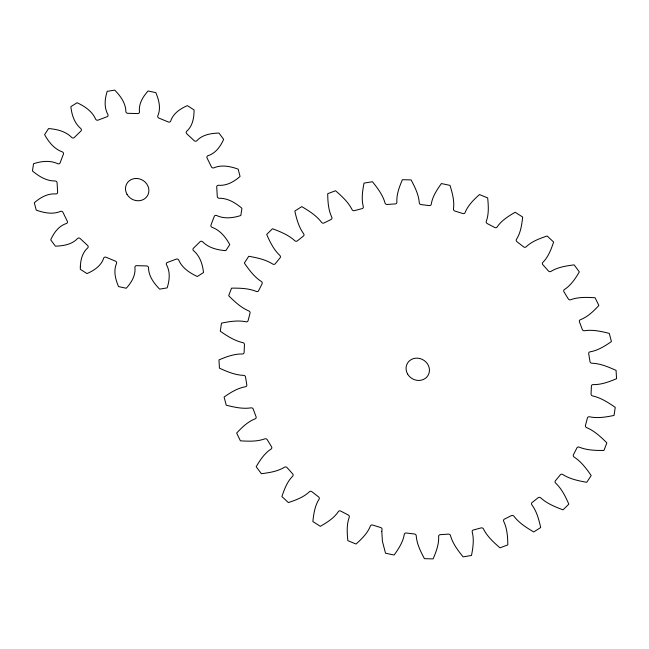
<?xml version="1.0" encoding="UTF-8"?>
<svg xmlns="http://www.w3.org/2000/svg" width="649" height="649" viewBox="0 0 649 649"><rect width="100%" height="100%" fill="white"/><g stroke="black" fill="none" stroke-linecap="round" stroke-linejoin="round"><path stroke-width="0.97" d="M80.33 266.788L80.298 269.303L87.007 273.594C94.097 270.463 101.301 265.814 103.743 257.994A1.882 1.704 30 0 1 106.168 257.304L115.279 261.06A1.882 1.704 30 0 1 116.601 263.291C113.202 270.909 115.473 279.313 118.54 286.598L126.247 288.245C131.479 282.534 135.892 275.281 134.895 267.21A1.882 1.704 30 0 1 136.785 265.66L146.431 265.92A1.882 1.704 30 0 1 148.499 267.566C148.556 276.141 153.935 283.248 159.622 289.13L167.158 287.88C169.592 280.336 170.468 271.793 166.404 264.614A1.882 1.704 30 0 1 167.458 262.439L176.163 259.154A1.882 1.704 30 0 1 178.678 259.973C182.109 268.005 189.695 272.913 197.288 276.506L203.51 272.556C202.626 264.411 199.997 256.006 193.459 250.595A1.882 1.704 30 0 1 193.532 248.129L199.973 241.809A1.882 1.704 30 0 1 202.545 241.671C208.621 247.934 217.399 250.019 225.795 250.66L229.762 244.6C225.714 237.242 220.149 230.184 211.947 227.296A1.882 1.704 30 0 1 211.022 224.919L214.219 216.515A1.882 1.704 30 0 1 216.458 215.436C224.165 219.135 232.959 218.048 240.82 215.517L241.915 208.28C235.465 202.869 227.799 198.05 219.054 198.261A1.882 1.704 30 0 1 217.269 196.323L216.734 187.123A1.882 1.704 30 0 1 218.299 185.273C226.574 186.003 234.086 181.736 240.065 176.431L238.126 169.113C230.346 166.379 221.601 164.457 213.691 167.904A1.882 1.704 30 0 1 211.323 166.712L207.136 158.113A1.882 1.704 30 0 1 207.794 155.776C215.582 153.399 220.506 146.463 223.645 139.357L218.973 133.069C211.006 133.296 202.35 134.659 196.688 140.857A1.882 1.704 30 0 1 194.092 140.59L186.896 133.897A1.882 1.704 30 0 1 186.539 131.423C192.704 126.084 194.1 117.656 194.067 109.932L187.366 105.633C180.268 108.764 173.064 113.413 170.622 121.233A1.882 1.704 30 0 1 168.196 121.923L159.086 118.167A1.882 1.704 30 0 1 157.772 115.936C161.163 108.318 158.891 99.922 155.825 92.637L148.118 90.982C142.885 96.693 138.472 103.954 139.47 112.017A1.882 1.704 30 0 1 137.58 113.567L127.942 113.315A1.882 1.704 30 0 1 125.865 111.66C125.809 103.094 120.43 95.987 114.743 90.106L107.207 91.347C104.773 98.891 103.897 107.442 107.961 114.622A1.882 1.704 30 0 1 106.907 116.788L98.202 120.073A1.882 1.704 30 0 1 95.687 119.254C92.255 111.222 84.67 106.314 77.085 102.72L70.855 106.671C71.747 114.824 74.367 123.221 80.906 128.632A1.882 1.704 30 0 1 80.833 131.098L74.392 137.426A1.882 1.704 30 0 1 71.82 137.564C65.744 131.301 56.966 129.216 48.57 128.567L44.603 134.627C48.651 141.985 54.216 149.051 62.418 151.931A1.882 1.704 30 0 1 63.351 154.316L60.154 162.721A1.882 1.704 30 0 1 57.907 163.791C50.2 160.092 41.406 161.187 33.545 163.71L32.45 170.947C38.899 176.366 46.566 181.176 55.311 180.974A1.882 1.704 30 0 1 57.096 182.904L57.631 192.104A1.882 1.704 30 0 1 56.065 193.954C47.791 193.224 40.279 197.499 34.3 202.796L36.239 210.114C44.018 212.848 52.764 214.77 60.673 211.323A1.882 1.704 30 0 1 63.042 212.515L67.228 221.114A1.882 1.704 30 0 1 66.571 223.451C58.783 225.828 53.859 232.764 50.719 239.87L55.392 246.158C63.359 245.93 72.015 244.568 77.677 238.37A1.882 1.704 30 0 1 80.273 238.645L87.469 245.33A1.882 1.704 30 0 1 87.826 247.804C82.342 252.558 80.598 259.835 80.33 266.788M381.79 531.304L382.415 541.29L385.514 553.199L394.121 555.041C398.559 548.835 403.021 542.126 404.262 534.452A1.882 1.704 30 0 1 406.233 533.007L414.419 533.989A1.882 1.704 30 0 1 416.244 535.887C416.828 544.04 420.657 551.553 424.422 558.667L433.102 558.894C436.136 551.837 439.04 544.292 438.651 536.48A1.882 1.704 30 0 1 440.257 534.671L448.362 534.119A1.882 1.704 30 0 1 450.511 535.676C452.742 543.684 457.975 550.457 463.078 556.858L471.499 555.471C472.983 547.829 474.216 539.749 472.245 532.083A1.882 1.704 30 0 1 473.421 529.973L481.128 527.913A1.882 1.704 30 0 1 483.521 529.073C487.294 536.593 493.719 542.394 499.99 547.845L507.826 544.884C507.688 536.966 507.218 528.692 503.746 521.431A1.882 1.704 30 0 1 504.451 519.111L511.453 515.614A1.882 1.704 30 0 1 514 516.32C519.143 523.078 526.542 527.678 533.738 531.969L540.69 527.556C538.93 519.679 536.78 511.534 531.945 504.93A1.882 1.704 30 0 1 532.148 502.488L538.183 497.694A1.882 1.704 30 0 1 540.779 497.921C547.075 503.648 555.171 506.901 563.04 509.838L568.832 504.143C565.522 496.623 561.807 488.932 555.755 483.221A1.882 1.704 30 0 1 555.439 480.747L560.282 474.841A1.882 1.704 30 0 1 562.837 474.581C570.009 479.084 578.519 480.844 586.753 482.312L591.174 475.547C586.445 468.7 581.317 461.731 574.251 457.131A1.882 1.704 30 0 1 573.448 454.722L576.904 447.932A1.882 1.704 30 0 1 579.314 447.193C587.094 450.325 595.693 450.52 603.968 450.438L606.847 442.869C600.901 436.955 594.565 430.977 586.745 427.659A1.882 1.704 30 0 1 585.471 425.411L587.418 417.997A1.882 1.704 30 0 1 589.584 416.812C597.68 418.483 606.044 417.08 614.027 415.441L615.252 407.361C608.332 402.607 601.039 397.821 592.74 395.955A1.882 1.704 30 0 1 591.052 393.943L591.401 386.187A1.882 1.704 30 0 1 593.251 384.606C601.372 384.76 609.184 381.807 616.55 378.683L616.071 370.392C608.454 366.961 600.471 363.537 592.01 363.221A1.882 1.704 30 0 1 589.973 361.534L588.716 353.737A1.882 1.704 30 0 1 590.176 351.815C598.037 350.452 604.982 346.039 611.431 341.552L609.265 333.383C601.25 331.396 592.861 329.457 584.587 330.714A1.882 1.704 30 0 1 582.275 329.416L579.46 321.88A1.882 1.704 30 0 1 580.474 319.689C587.807 316.85 593.592 311.147 598.865 305.492L595.101 297.753C586.996 297.266 578.502 296.893 570.755 299.7A1.882 1.704 30 0 1 568.248 298.832L563.989 291.847A1.882 1.704 30 0 1 564.516 289.47C571.055 285.236 575.436 278.462 579.346 271.89L574.122 264.873C566.22 265.903 557.937 267.112 551.033 271.355A1.882 1.704 30 0 1 548.446 270.957L542.905 264.784A1.882 1.704 30 0 1 542.921 262.318C548.405 256.817 551.204 249.257 553.613 242.02L547.139 236.001C539.717 238.499 531.961 241.274 526.201 246.774A1.882 1.704 30 0 1 523.621 246.863L517.002 241.744A1.882 1.704 30 0 1 516.523 239.278C520.717 232.691 521.812 224.668 522.664 217.05L515.176 212.255C508.516 216.133 501.58 220.392 497.191 226.907A1.882 1.704 30 0 1 494.725 227.474L487.294 223.605A1.882 1.704 30 0 1 486.32 221.236C489.03 213.813 488.413 205.652 487.675 197.929L479.473 194.546C473.811 199.673 467.986 205.262 465.138 212.507A1.882 1.704 30 0 1 462.875 213.537L454.908 211.063A1.882 1.704 30 0 1 453.481 208.881C454.568 200.93 452.296 192.948 450.008 185.387L441.401 183.545C436.955 189.751 432.502 196.46 431.261 204.127A1.882 1.704 30 0 1 429.289 205.579L421.096 204.597A1.882 1.704 30 0 1 419.27 202.699C418.686 194.546 414.857 187.034 411.093 179.919L402.412 179.692C399.378 186.75 396.474 194.294 396.863 202.107A1.882 1.704 30 0 1 395.257 203.916L387.153 204.467A1.882 1.704 30 0 1 385.003 202.91C382.772 194.903 377.548 188.129 372.445 181.728L364.024 183.115C362.531 190.757 361.298 198.837 363.27 206.504A1.882 1.704 30 0 1 362.093 208.605L354.386 210.665A1.882 1.704 30 0 1 352.001 209.513C348.221 201.985 341.796 196.193 335.525 190.741L327.696 193.702C327.826 201.62 328.305 209.895 331.769 217.155A1.882 1.704 30 0 1 331.071 219.476L324.062 222.964A1.882 1.704 30 0 1 321.515 222.266C316.371 215.509 308.981 210.901 301.777 206.617L294.824 211.03C296.585 218.908 298.735 227.053 303.57 233.656A1.882 1.704 30 0 1 303.375 236.098L297.331 240.884A1.882 1.704 30 0 1 294.735 240.657C288.448 234.93 280.352 231.685 272.483 228.748L266.682 234.443C269.992 241.955 273.716 249.654 279.768 255.365A1.882 1.704 30 0 1 280.076 257.84L275.233 263.745A1.882 1.704 30 0 1 272.677 264.005C265.506 259.503 257.004 257.742 248.77 256.274L244.349 263.04C249.07 269.887 254.205 276.847 261.263 281.455A1.882 1.704 30 0 1 262.066 283.864L258.61 290.655A1.882 1.704 30 0 1 256.201 291.393C248.421 288.261 239.822 288.067 231.547 288.148L228.675 295.717C234.613 301.631 240.949 307.61 248.77 310.928A1.882 1.704 30 0 1 250.043 313.175L248.105 320.59A1.882 1.704 30 0 1 245.93 321.774C237.842 320.103 229.47 321.506 221.487 323.137L220.262 331.217C227.182 335.979 234.476 340.766 242.775 342.631A1.882 1.704 30 0 1 244.462 344.643L244.113 352.391A1.882 1.704 30 0 1 242.264 353.981C234.143 353.827 226.331 356.78 218.964 359.903L219.451 368.186C227.061 371.626 235.043 375.041 243.505 375.365A1.882 1.704 30 0 1 245.549 377.053L246.798 384.849A1.882 1.704 30 0 1 245.338 386.772C237.477 388.134 230.533 392.548 224.083 397.034L226.25 405.203C234.265 407.191 242.653 409.13 250.928 407.864A1.882 1.704 30 0 1 253.248 409.17L256.055 416.707A1.882 1.704 30 0 1 255.041 418.897C247.707 421.736 241.923 427.44 236.65 433.094L240.414 440.833C248.526 441.312 257.012 441.693 264.768 438.886A1.882 1.704 30 0 1 267.266 439.746L271.525 446.739A1.882 1.704 30 0 1 270.998 449.116C264.459 453.351 260.087 460.125 256.168 466.696L261.393 473.713C269.303 472.683 277.577 471.474 284.481 467.231A1.882 1.704 30 0 1 287.069 467.621L292.618 473.802A1.882 1.704 30 0 1 292.594 476.269C287.109 481.769 284.319 489.33 281.901 496.566L288.383 502.586C295.798 500.087 303.562 497.312 309.322 491.812A1.882 1.704 30 0 1 311.901 491.723L318.513 496.842A1.882 1.704 30 0 1 319 499.308C314.806 505.896 313.702 513.919 312.859 521.536L320.338 526.331C327.007 522.453 333.943 518.194 338.324 511.68A1.882 1.704 30 0 1 340.79 511.112L348.229 514.981A1.882 1.704 30 0 1 349.203 517.35C346.493 524.773 347.101 532.934 347.84 540.658L356.041 544.04C361.704 538.913 367.529 533.324 370.376 526.079A1.882 1.704 30 0 1 372.648 525.049L380.614 527.523A1.882 1.704 30 0 1 382.034 529.698L381.79 531.304M126.993 194.27A11.966 10.871 30 0 0 147.258 196.063A11.966 10.871 30 0 0 137.304 178.507A11.966 10.871 30 0 0 126.993 194.27M407.564 373.946A11.966 10.871 30 0 0 427.829 375.747A11.966 10.871 30 0 0 417.875 358.191A11.966 10.871 30 0 0 407.564 373.946"/></g></svg>
